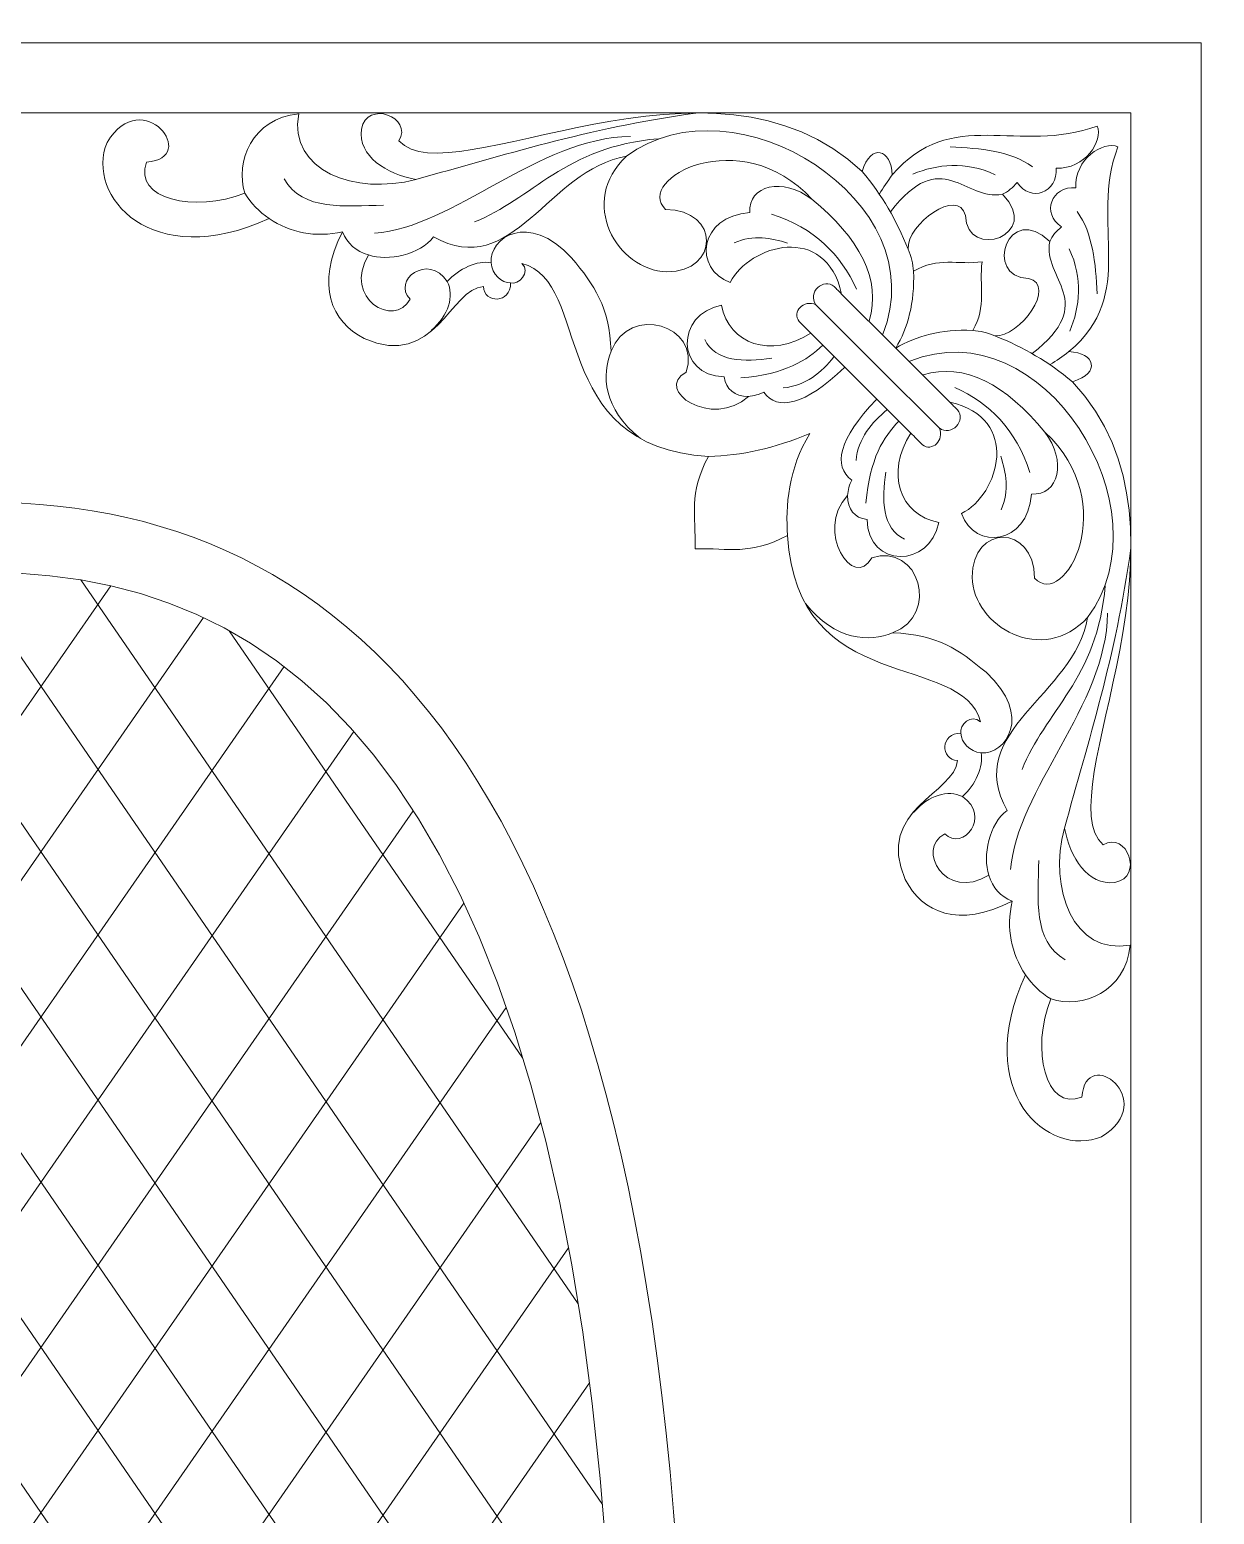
# Model space of a CAD drawing. Header units: centimetres. Extents: x -27.5 to -13.4, y -0.9 to 9.5.
# Drawn here: x -23.814 to -20.346, y 5.191 to 9.539 of the extents above; entities that cross this region are included whole.
import ezdxf

# ---------------------------------------------------------------- set-up
doc = ezdxf.new("R2010")
doc.units = ezdxf.units.CM
doc.header["$MEASUREMENT"] = 0
doc.layers.add('layer 1', color=7, linetype='Continuous')

msp = doc.modelspace()

# ---------------------------------------------------------------- linework, layer by layer
at = {"layer": 'layer 1', "color": 250, "lineweight": 9}
for points, knots in [([(-21.0257, 8.85881), (-21.03521, 8.78885), (-21.01074, 8.72924), (-21.05331, 8.65806), (-21.05331, 8.65806), (-21.03165, 8.65629), (-21.00995, 8.651), (-20.98825, 8.64217), (-20.98825, 8.64217), (-20.91589, 8.63737), (-20.8052, 8.79052), (-20.88993, 8.8099), (-20.88993, 8.8099), (-21.02411, 8.81354), (-20.94724, 9.03784), (-20.82772, 8.91835), (-20.82772, 8.91835), (-20.8203, 8.93458), (-20.80819, 8.94907), (-20.79301, 8.96175), (-20.79301, 8.96175), (-20.85306, 8.99938), (-20.82351, 9.08138), (-20.7511, 9.076), (-20.7511, 9.076), (-20.75589, 9.1597), (-20.67054, 9.21379), (-20.62816, 9.19602), (-20.62816, 9.19602), (-20.71285, 8.96694), (-20.56782, 8.7669), (-20.77131, 8.59588), (-20.77131, 8.59588), (-20.69577, 8.59289), (-20.67613, 8.53313), (-20.76123, 8.50769), (-20.76123, 8.50769), (-20.34584, 8.06873), (-20.83742, 7.3037), (-20.67155, 7.15125), (-20.67155, 7.15125), (-20.60174, 7.19373), (-20.55088, 7.05717), (-20.63685, 7.04135), (-20.63685, 7.04135), (-20.71733, 7.0314), (-20.76779, 7.11481), (-20.78436, 7.20041), (-20.78436, 7.20041), (-20.83219, 7.02351), (-20.75906, 6.82701), (-20.59201, 6.85769), (-20.59201, 6.85769), (-20.60545, 6.71982), (-20.73355, 6.67113), (-20.82484, 6.70007), (-20.82484, 6.70007), (-20.88312, 6.55334), (-20.84152, 6.37089), (-20.73372, 6.4123), (-20.73372, 6.4123), (-20.72237, 6.57085), (-20.50374, 6.4016), (-20.67588, 6.29661), (-20.67588, 6.29661), (-20.83223, 6.23202), (-21.05728, 6.42726), (-20.89858, 6.77092), (-20.89858, 6.77092), (-20.94065, 6.83418), (-20.95557, 6.9054), (-20.93776, 6.98628), (-20.93776, 6.98628), (-21.09512, 6.90576), (-21.20076, 6.95334), (-21.25064, 7.04989), (-21.25064, 7.04989), (-21.34107, 7.25725), (-21.1028, 7.30219), (-21.09818, 7.3986), (-21.09818, 7.3986), (-21.14789, 7.40048), (-21.14919, 7.47937), (-21.08755, 7.47815), (-21.08755, 7.47815), (-21.09418, 7.50117), (-21.05678, 7.53819), (-21.03053, 7.5113), (-21.03053, 7.5113), (-21.08287, 7.71848), (-21.56813, 7.58241), (-21.59538, 8.05756), (-21.59538, 8.05756), (-21.70687, 7.99842), (-21.76543, 8.02109), (-21.86624, 8.01827), (-21.86624, 8.01827), (-21.86343, 8.11908), (-21.8861, 8.17765), (-21.82696, 8.28913), (-21.82696, 8.28913), (-22.30211, 8.31637), (-22.16604, 8.80165), (-22.37321, 8.85395), (-22.37321, 8.85395), (-22.34633, 8.82774), (-22.38334, 8.79033), (-22.40637, 8.79696), (-22.40637, 8.79696), (-22.40514, 8.73533), (-22.48404, 8.73663), (-22.48591, 8.78633), (-22.48591, 8.78633), (-22.58233, 8.78172), (-22.62727, 8.54345), (-22.83463, 8.63387), (-22.83463, 8.63387), (-22.93118, 8.68375), (-22.97876, 8.7894), (-22.89823, 8.9468), (-22.89823, 8.9468), (-22.97911, 8.92895), (-23.05034, 8.94388), (-23.11359, 8.98593), (-23.11359, 8.98593), (-23.45725, 8.82724), (-23.65249, 9.05228), (-23.5879, 9.20864), (-23.5879, 9.20864), (-23.48292, 9.38078), (-23.31366, 9.16214), (-23.47221, 9.15079), (-23.47221, 9.15079), (-23.51362, 9.04298), (-23.33118, 9.00143), (-23.18445, 9.05968), (-23.18445, 9.05968), (-23.21339, 9.15097), (-23.16467, 9.27907), (-23.02684, 9.29251), (-23.02684, 9.29251), (-23.05751, 9.12545), (-22.86101, 9.05233), (-22.68411, 9.10015), (-22.68411, 9.10015), (-22.76971, 9.11673), (-22.85311, 9.16719), (-22.84316, 9.24767), (-22.84316, 9.24767), (-22.82734, 9.33359), (-22.69077, 9.28278), (-22.73327, 9.21297), (-22.73327, 9.21297), (-22.58078, 9.04709), (-21.81579, 9.53868), (-21.37683, 9.12329), (-21.37683, 9.12329), (-21.35138, 9.20839), (-21.29162, 9.18874), (-21.28863, 9.11316), (-21.28863, 9.11316), (-21.11761, 9.31669), (-20.91758, 9.17165), (-20.6885, 9.25636), (-20.6885, 9.25636), (-20.67072, 9.21397), (-20.72482, 9.12862), (-20.80852, 9.13342), (-20.80852, 9.13342), (-20.80314, 9.06105), (-20.88514, 9.03145), (-20.92277, 9.09151), (-20.92277, 9.09151), (-20.93546, 9.07633), (-20.94994, 9.06422), (-20.96617, 9.05679), (-20.96617, 9.05679), (-20.84668, 8.93728), (-21.07097, 8.86039), (-21.07461, 8.99459), (-21.07461, 8.99459), (-21.094, 9.07932), (-21.24715, 8.96863), (-21.24235, 8.89626), (-21.24235, 8.89626), (-21.23352, 8.87456), (-21.22823, 8.85286), (-21.22646, 8.8312), (-21.22646, 8.8312), (-21.15527, 8.87377), (-21.09566, 8.8493), (-21.0257, 8.85881)], [0, 0, 0, 0, 0.0204082, 0.0204082, 0.0204082, 0.0204082, 0.0408163, 0.0408163, 0.0408163, 0.0408163, 0.0612245, 0.0612245, 0.0612245, 0.0612245, 0.0816327, 0.0816327, 0.0816327, 0.0816327, 0.1020408, 0.1020408, 0.1020408, 0.1020408, 0.122449, 0.122449, 0.122449, 0.122449, 0.1428571, 0.1428571, 0.1428571, 0.1428571, 0.1632653, 0.1632653, 0.1632653, 0.1632653, 0.1836735, 0.1836735, 0.1836735, 0.1836735, 0.2040816, 0.2040816, 0.2040816, 0.2040816, 0.2244898, 0.2244898, 0.2244898, 0.2244898, 0.244898, 0.244898, 0.244898, 0.244898, 0.2653061, 0.2653061, 0.2653061, 0.2653061, 0.2857143, 0.2857143, 0.2857143, 0.2857143, 0.3061224, 0.3061224, 0.3061224, 0.3061224, 0.3265306, 0.3265306, 0.3265306, 0.3265306, 0.3469388, 0.3469388, 0.3469388, 0.3469388, 0.3673469, 0.3673469, 0.3673469, 0.3673469, 0.3877551, 0.3877551, 0.3877551, 0.3877551, 0.4081633, 0.4081633, 0.4081633, 0.4081633, 0.4285714, 0.4285714, 0.4285714, 0.4285714, 0.4489796, 0.4489796, 0.4489796, 0.4489796, 0.4693878, 0.4693878, 0.4693878, 0.4693878, 0.4897959, 0.4897959, 0.4897959, 0.4897959, 0.5102041, 0.5102041, 0.5102041, 0.5102041, 0.5306122, 0.5306122, 0.5306122, 0.5306122, 0.5510204, 0.5510204, 0.5510204, 0.5510204, 0.5714286, 0.5714286, 0.5714286, 0.5714286, 0.5918367, 0.5918367, 0.5918367, 0.5918367, 0.6122449, 0.6122449, 0.6122449, 0.6122449, 0.6326531, 0.6326531, 0.6326531, 0.6326531, 0.6530612, 0.6530612, 0.6530612, 0.6530612, 0.6734694, 0.6734694, 0.6734694, 0.6734694, 0.6938776, 0.6938776, 0.6938776, 0.6938776, 0.7142857, 0.7142857, 0.7142857, 0.7142857, 0.7346939, 0.7346939, 0.7346939, 0.7346939, 0.755102, 0.755102, 0.755102, 0.755102, 0.7755102, 0.7755102, 0.7755102, 0.7755102, 0.7959184, 0.7959184, 0.7959184, 0.7959184, 0.8163265, 0.8163265, 0.8163265, 0.8163265, 0.8367347, 0.8367347, 0.8367347, 0.8367347, 0.8571429, 0.8571429, 0.8571429, 0.8571429, 0.877551, 0.877551, 0.877551, 0.877551, 0.8979592, 0.8979592, 0.8979592, 0.8979592, 0.9183673, 0.9183673, 0.9183673, 0.9183673, 0.9387755, 0.9387755, 0.9387755, 0.9387755, 0.9591837, 0.9591837, 0.9591837, 0.9591837, 1, 1, 1, 1]), ([(-20.38452, 9.5), (-20.38452, 9.5), (-20.38452, -0.89957), (-20.38452, -0.89957), (-20.38452, -0.89957), (-20.38452, -0.89957), (-27.5, -0.89957), (-27.5, -0.89957), (-27.5, -0.89957), (-27.5, -0.89957), (-27.5, 9.5), (-27.5, 9.5), (-27.5, 9.5), (-27.5, 9.5), (-20.38452, 9.5), (-20.38452, 9.5)], [0, 0, 0, 0, 0.2, 0.2, 0.2, 0.2, 0.4, 0.4, 0.4, 0.4, 0.6, 0.6, 0.6, 0.6, 1, 1, 1, 1]), ([(-20.58977, 9.29474), (-20.58977, 9.29474), (-20.58977, -0.69431), (-20.58977, -0.69431), (-20.58977, -0.69431), (-20.58977, -0.69431), (-27.29473, -0.69431), (-27.29473, -0.69431), (-27.29473, -0.69431), (-27.29473, -0.69431), (-27.29473, 9.29474), (-27.29473, 9.29474), (-27.29473, 9.29474), (-27.29473, 9.29474), (-20.58977, 9.29474), (-20.58977, 9.29474)], [0, 0, 0, 0, 0.2, 0.2, 0.2, 0.2, 0.4, 0.4, 0.4, 0.4, 0.6, 0.6, 0.6, 0.6, 1, 1, 1, 1]), ([(-21.94888, 8.82987), (-22.09515, 8.83297), (-22.20983, 9.03664), (-22.06692, 9.16784), (-22.06692, 9.16784), (-22.2976, 9.12852), (-22.39869, 8.8009), (-22.63253, 8.93206), (-22.63253, 8.93206), (-22.67016, 8.87972), (-22.76644, 8.85957), (-22.82198, 8.87892), (-22.82198, 8.87892), (-22.90012, 8.75004), (-22.74506, 8.66415), (-22.70069, 8.74942), (-22.70069, 8.74942), (-22.75457, 8.80291), (-22.64836, 8.88667), (-22.59167, 8.80122), (-22.59167, 8.80122), (-22.55789, 8.83859), (-22.50369, 8.86443), (-22.46353, 8.85575), (-22.46353, 8.85575), (-22.46941, 8.92783), (-22.35556, 9.00908), (-22.22774, 8.87074), (-22.22774, 8.87074), (-22.1598, 8.78838), (-22.11782, 8.72954), (-22.11191, 8.59678), (-22.11191, 8.59678), (-22.05903, 8.73642), (-21.84721, 8.67402), (-21.89244, 8.53545), (-21.89244, 8.53545), (-21.98962, 8.48405), (-21.81596, 8.36788), (-21.70982, 8.46458), (-21.70982, 8.46458), (-21.75184, 8.46527), (-21.77502, 8.4848), (-21.78072, 8.52181), (-21.78072, 8.52181), (-21.92398, 8.52647), (-21.92341, 8.70585), (-21.78886, 8.73173), (-21.78886, 8.73173), (-21.76641, 8.61701), (-21.64509, 8.57566), (-21.52719, 8.64995), (-21.52719, 8.64995), (-21.53855, 8.6613), (-21.5499, 8.67265), (-21.56126, 8.684), (-21.56126, 8.684), (-21.58353, 8.71172), (-21.5481, 8.74989), (-21.5122, 8.73306), (-21.5122, 8.73306), (-21.53909, 8.76907), (-21.48899, 8.81362), (-21.4589, 8.78641), (-21.4589, 8.78641), (-21.45162, 8.77912), (-21.44434, 8.77184), (-21.43705, 8.76456), (-21.43705, 8.76456), (-21.48278, 8.97419), (-21.70766, 8.90891), (-21.76298, 8.79848), (-21.76298, 8.79848), (-21.87168, 8.83744), (-21.856, 8.99307), (-21.70575, 9.00295), (-21.70575, 9.00295), (-21.71144, 9.08361), (-21.60875, 9.10721), (-21.52445, 9.04245), (-21.52445, 9.04245), (-21.73289, 9.26929), (-22.0457, 9.10094), (-21.95242, 9.0125), (-21.95242, 9.0125), (-21.79189, 9.0108), (-21.79427, 8.82958), (-21.94888, 8.82987)], [0, 0, 0, 0, 0.0434783, 0.0434783, 0.0434783, 0.0434783, 0.0869565, 0.0869565, 0.0869565, 0.0869565, 0.1304348, 0.1304348, 0.1304348, 0.1304348, 0.173913, 0.173913, 0.173913, 0.173913, 0.2173913, 0.2173913, 0.2173913, 0.2173913, 0.2608696, 0.2608696, 0.2608696, 0.2608696, 0.3043478, 0.3043478, 0.3043478, 0.3043478, 0.3478261, 0.3478261, 0.3478261, 0.3478261, 0.3913043, 0.3913043, 0.3913043, 0.3913043, 0.4347826, 0.4347826, 0.4347826, 0.4347826, 0.4782609, 0.4782609, 0.4782609, 0.4782609, 0.5217391, 0.5217391, 0.5217391, 0.5217391, 0.5652174, 0.5652174, 0.5652174, 0.5652174, 0.6086957, 0.6086957, 0.6086957, 0.6086957, 0.6521739, 0.6521739, 0.6521739, 0.6521739, 0.6956522, 0.6956522, 0.6956522, 0.6956522, 0.7391304, 0.7391304, 0.7391304, 0.7391304, 0.7826087, 0.7826087, 0.7826087, 0.7826087, 0.826087, 0.826087, 0.826087, 0.826087, 0.8695652, 0.8695652, 0.8695652, 0.8695652, 0.9130435, 0.9130435, 0.9130435, 0.9130435, 1, 1, 1, 1]), ([(-21.70982, 8.46458), (-21.69602, 8.4657), (-21.67569, 8.47078), (-21.66466, 8.47746), (-21.66466, 8.47746), (-21.62537, 8.42112), (-21.5441, 8.4382), (-21.42901, 8.54917)], [0, 0, 0, 0, 0.3333333, 0.3333333, 0.3333333, 0.3333333, 1, 1, 1, 1]), ([(-21.05464, 7.93562), (-21.05154, 7.78937), (-20.84787, 7.67468), (-20.71668, 7.81759), (-20.71668, 7.81759), (-20.756, 7.58692), (-21.08362, 7.48583), (-20.95246, 7.25198), (-20.95246, 7.25198), (-21.0048, 7.21435), (-21.02495, 7.11808), (-21.0056, 7.06255), (-21.0056, 7.06255), (-21.13448, 6.98441), (-21.22037, 7.13946), (-21.13509, 7.18382), (-21.13509, 7.18382), (-21.0816, 7.12995), (-20.99788, 7.23616), (-21.0833, 7.29286), (-21.0833, 7.29286), (-21.04593, 7.32662), (-21.02008, 7.38083), (-21.02877, 7.42098), (-21.02877, 7.42098), (-20.95669, 7.4151), (-20.87544, 7.52897), (-21.01377, 7.65676), (-21.01377, 7.65676), (-21.09613, 7.72471), (-21.15498, 7.7667), (-21.28773, 7.77261), (-21.28773, 7.77261), (-21.14811, 7.82548), (-21.21049, 8.0373), (-21.34907, 7.99207), (-21.34907, 7.99207), (-21.40047, 7.8949), (-21.51663, 8.06855), (-21.41993, 8.1747), (-21.41993, 8.1747), (-21.41925, 8.13267), (-21.39972, 8.10949), (-21.36269, 8.1038), (-21.36269, 8.1038), (-21.35805, 7.96053), (-21.17867, 7.96111), (-21.15278, 8.09565), (-21.15278, 8.09565), (-21.26751, 8.11811), (-21.30884, 8.23943), (-21.23456, 8.35732), (-21.23456, 8.35732), (-21.22321, 8.34597), (-21.21186, 8.33462), (-21.20051, 8.32326), (-21.20051, 8.32326), (-21.17279, 8.30099), (-21.13462, 8.33642), (-21.15146, 8.37231), (-21.15146, 8.37231), (-21.11545, 8.34543), (-21.0709, 8.39553), (-21.09815, 8.42563), (-21.09815, 8.42563), (-21.10542, 8.4329), (-21.11267, 8.44018), (-21.11999, 8.44746), (-21.11999, 8.44746), (-20.91033, 8.40172), (-20.9756, 8.17685), (-21.08604, 8.12153), (-21.08604, 8.12153), (-21.04708, 8.01283), (-20.89145, 8.02851), (-20.88157, 8.17877), (-20.88157, 8.17877), (-20.80091, 8.17308), (-20.7773, 8.27576), (-20.84204, 8.36006), (-20.84204, 8.36006), (-20.61525, 8.15163), (-20.78357, 7.83882), (-20.87202, 7.9321), (-20.87202, 7.9321), (-20.87371, 8.09267), (-21.05493, 8.09025), (-21.05464, 7.93562)], [0, 0, 0, 0, 0.0434783, 0.0434783, 0.0434783, 0.0434783, 0.0869565, 0.0869565, 0.0869565, 0.0869565, 0.1304348, 0.1304348, 0.1304348, 0.1304348, 0.173913, 0.173913, 0.173913, 0.173913, 0.2173913, 0.2173913, 0.2173913, 0.2173913, 0.2608696, 0.2608696, 0.2608696, 0.2608696, 0.3043478, 0.3043478, 0.3043478, 0.3043478, 0.3478261, 0.3478261, 0.3478261, 0.3478261, 0.3913043, 0.3913043, 0.3913043, 0.3913043, 0.4347826, 0.4347826, 0.4347826, 0.4347826, 0.4782609, 0.4782609, 0.4782609, 0.4782609, 0.5217391, 0.5217391, 0.5217391, 0.5217391, 0.5652174, 0.5652174, 0.5652174, 0.5652174, 0.6086957, 0.6086957, 0.6086957, 0.6086957, 0.6521739, 0.6521739, 0.6521739, 0.6521739, 0.6956522, 0.6956522, 0.6956522, 0.6956522, 0.7391304, 0.7391304, 0.7391304, 0.7391304, 0.7826087, 0.7826087, 0.7826087, 0.7826087, 0.826087, 0.826087, 0.826087, 0.826087, 0.8695652, 0.8695652, 0.8695652, 0.8695652, 0.9130435, 0.9130435, 0.9130435, 0.9130435, 1, 1, 1, 1]), ([(-21.41993, 8.1747), (-21.41881, 8.1885), (-21.41374, 8.20883), (-21.40707, 8.21985), (-21.40707, 8.21985), (-21.4634, 8.25914), (-21.44631, 8.34042), (-21.33534, 8.4555)], [0, 0, 0, 0, 0.3333333, 0.3333333, 0.3333333, 0.3333333, 1, 1, 1, 1]), ([(-21.59538, 8.05756), (-21.60155, 8.14164), (-21.59351, 8.2533), (-21.52989, 8.35628), (-21.52989, 8.35628), (-21.63539, 8.31205), (-21.72882, 8.2914), (-21.82696, 8.28913)], [0, 0, 0, 0, 0.3333333, 0.3333333, 0.3333333, 0.3333333, 1, 1, 1, 1]), ([(-23.94228, 0.4461), (-25.07237, 0.4461), (-26.01884, 1.34294), (-25.99411, 4.30021), (-25.99411, 4.30021), (-25.96939, 7.2575), (-25.07237, 8.15433), (-23.94228, 8.15433), (-23.94228, 8.15433), (-22.81213, 8.15433), (-21.91511, 7.2575), (-21.89039, 4.30021), (-21.89039, 4.30021), (-21.86567, 1.34294), (-22.81213, 0.4461), (-23.94228, 0.4461)], [0, 0, 0, 0, 0.2, 0.2, 0.2, 0.2, 0.4, 0.4, 0.4, 0.4, 0.6, 0.6, 0.6, 0.6, 1, 1, 1, 1]), ([(-23.94228, 0.6514), (-23.94228, 0.6514), (-24.03706, 0.65381), (-24.03706, 0.65381), (-24.03706, 0.65381), (-24.03706, 0.65381), (-24.13016, 0.66105), (-24.13016, 0.66105), (-24.13016, 0.66105), (-24.13016, 0.66105), (-24.22131, 0.67331), (-24.22131, 0.67331), (-24.22131, 0.67331), (-24.22131, 0.67331), (-24.31051, 0.69068), (-24.31051, 0.69068), (-24.31051, 0.69068), (-24.31051, 0.69068), (-24.39773, 0.71329), (-24.39773, 0.71329), (-24.39773, 0.71329), (-24.39773, 0.71329), (-24.48291, 0.74125), (-24.48291, 0.74125), (-24.48291, 0.74125), (-24.48291, 0.74125), (-24.56613, 0.77477), (-24.56613, 0.77477), (-24.56613, 0.77477), (-24.56613, 0.77477), (-24.64732, 0.81413), (-24.64732, 0.81413), (-24.64732, 0.81413), (-24.64732, 0.81413), (-24.72666, 0.85947), (-24.72666, 0.85947), (-24.72666, 0.85947), (-24.72666, 0.85947), (-24.80407, 0.91115), (-24.80407, 0.91115), (-24.80407, 0.91115), (-24.80407, 0.91115), (-24.87965, 0.96947), (-24.87965, 0.96947), (-24.87965, 0.96947), (-24.87965, 0.96947), (-24.95332, 1.03481), (-24.95332, 1.03481), (-24.95332, 1.03481), (-24.95332, 1.03481), (-25.02509, 1.10754), (-25.02509, 1.10754), (-25.02509, 1.10754), (-25.02509, 1.10754), (-25.09479, 1.18807), (-25.09479, 1.18807), (-25.09479, 1.18807), (-25.09479, 1.18807), (-25.16237, 1.27669), (-25.16237, 1.27669), (-25.16237, 1.27669), (-25.16237, 1.27669), (-25.22764, 1.37379), (-25.22764, 1.37379), (-25.22764, 1.37379), (-25.22764, 1.37379), (-25.29039, 1.47976), (-25.29039, 1.47976), (-25.29039, 1.47976), (-25.29039, 1.47976), (-25.35048, 1.59484), (-25.35048, 1.59484), (-25.35048, 1.59484), (-25.35048, 1.59484), (-25.4076, 1.71932), (-25.4076, 1.71932), (-25.4076, 1.71932), (-25.4076, 1.71932), (-25.46163, 1.85352), (-25.46163, 1.85352), (-25.46163, 1.85352), (-25.46163, 1.85352), (-25.51227, 1.99765), (-25.51227, 1.99765), (-25.51227, 1.99765), (-25.51227, 1.99765), (-25.55931, 2.15194), (-25.55931, 2.15194), (-25.55931, 2.15194), (-25.55931, 2.15194), (-25.60256, 2.31658), (-25.60256, 2.31658), (-25.60256, 2.31658), (-25.60256, 2.31658), (-25.6418, 2.49182), (-25.6418, 2.49182), (-25.6418, 2.49182), (-25.6418, 2.49182), (-25.67688, 2.67787), (-25.67688, 2.67787), (-25.67688, 2.67787), (-25.67688, 2.67787), (-25.70751, 2.87491), (-25.70751, 2.87491), (-25.70751, 2.87491), (-25.70751, 2.87491), (-25.73357, 3.08312), (-25.73357, 3.08312), (-25.73357, 3.08312), (-25.73357, 3.08312), (-25.75487, 3.3027), (-25.75487, 3.3027), (-25.75487, 3.3027), (-25.75487, 3.3027), (-25.77119, 3.53383), (-25.77119, 3.53383), (-25.77119, 3.53383), (-25.77119, 3.53383), (-25.78244, 3.77672), (-25.78244, 3.77672), (-25.78244, 3.77672), (-25.78244, 3.77672), (-25.78839, 4.03154), (-25.78839, 4.03154), (-25.78839, 4.03154), (-25.78839, 4.03154), (-25.78886, 4.29857), (-25.78886, 4.29857), (-25.78886, 4.29857), (-25.78886, 4.29857), (-25.7841, 4.56572), (-25.7841, 4.56572), (-25.7841, 4.56572), (-25.7841, 4.56572), (-25.7744, 4.82086), (-25.7744, 4.82086), (-25.7744, 4.82086), (-25.7744, 4.82086), (-25.75996, 5.06408), (-25.75996, 5.06408), (-25.75996, 5.06408), (-25.75996, 5.06408), (-25.74085, 5.29554), (-25.74085, 5.29554), (-25.74085, 5.29554), (-25.74085, 5.29554), (-25.71727, 5.51544), (-25.71727, 5.51544), (-25.71727, 5.51544), (-25.71727, 5.51544), (-25.68938, 5.72397), (-25.68938, 5.72397), (-25.68938, 5.72397), (-25.68938, 5.72397), (-25.65727, 5.92134), (-25.65727, 5.92134), (-25.65727, 5.92134), (-25.65727, 5.92134), (-25.62115, 6.10771), (-25.62115, 6.10771), (-25.62115, 6.10771), (-25.62115, 6.10771), (-25.58115, 6.28331), (-25.58115, 6.28331), (-25.58115, 6.28331), (-25.58115, 6.28331), (-25.53746, 6.44828), (-25.53746, 6.44828), (-25.53746, 6.44828), (-25.53746, 6.44828), (-25.49025, 6.6029), (-25.49025, 6.6029), (-25.49025, 6.6029), (-25.49025, 6.6029), (-25.43975, 6.74732), (-25.43975, 6.74732), (-25.43975, 6.74732), (-25.43975, 6.74732), (-25.38609, 6.88179), (-25.38609, 6.88179), (-25.38609, 6.88179), (-25.38609, 6.88179), (-25.3295, 7.00654), (-25.3295, 7.00654), (-25.3295, 7.00654), (-25.3295, 7.00654), (-25.27017, 7.12184), (-25.27017, 7.12184), (-25.27017, 7.12184), (-25.27017, 7.12184), (-25.20829, 7.22794), (-25.20829, 7.22794), (-25.20829, 7.22794), (-25.20829, 7.22794), (-25.14406, 7.32514), (-25.14406, 7.32514), (-25.14406, 7.32514), (-25.14406, 7.32514), (-25.07767, 7.41381), (-25.07767, 7.41381), (-25.07767, 7.41381), (-25.07767, 7.41381), (-25.00926, 7.49429), (-25.00926, 7.49429), (-25.00926, 7.49429), (-25.00926, 7.49429), (-24.93891, 7.56692), (-24.93891, 7.56692), (-24.93891, 7.56692), (-24.93891, 7.56692), (-24.86672, 7.63216), (-24.86672, 7.63216), (-24.86672, 7.63216), (-24.86672, 7.63216), (-24.79272, 7.69033), (-24.79272, 7.69033), (-24.79272, 7.69033), (-24.79272, 7.69033), (-24.71693, 7.7418), (-24.71693, 7.7418), (-24.71693, 7.7418), (-24.71693, 7.7418), (-24.63922, 7.78695), (-24.63922, 7.78695), (-24.63922, 7.78695), (-24.63922, 7.78695), (-24.55957, 7.8261), (-24.55957, 7.8261), (-24.55957, 7.8261), (-24.55957, 7.8261), (-24.47786, 7.8595), (-24.47786, 7.8595), (-24.47786, 7.8595), (-24.47786, 7.8595), (-24.39406, 7.88733), (-24.39406, 7.88733), (-24.39406, 7.88733), (-24.39406, 7.88733), (-24.3081, 7.90986), (-24.3081, 7.90986), (-24.3081, 7.90986), (-24.3081, 7.90986), (-24.2199, 7.92716), (-24.2199, 7.92716), (-24.2199, 7.92716), (-24.2199, 7.92716), (-24.12947, 7.93938), (-24.12947, 7.93938), (-24.12947, 7.93938), (-24.12947, 7.93938), (-24.03688, 7.94662), (-24.03688, 7.94662), (-24.03688, 7.94662), (-24.03688, 7.94662), (-23.94228, 7.94904), (-23.94228, 7.94904), (-23.94228, 7.94904), (-23.94228, 7.94904), (-23.84763, 7.94662), (-23.84763, 7.94662), (-23.84763, 7.94662), (-23.84763, 7.94662), (-23.75503, 7.93938), (-23.75503, 7.93938), (-23.75503, 7.93938), (-23.75503, 7.93938), (-23.66464, 7.92716), (-23.66464, 7.92716), (-23.66464, 7.92716), (-23.66464, 7.92716), (-23.5764, 7.90986), (-23.5764, 7.90986), (-23.5764, 7.90986), (-23.5764, 7.90986), (-23.49045, 7.88733), (-23.49045, 7.88733), (-23.49045, 7.88733), (-23.49045, 7.88733), (-23.40665, 7.8595), (-23.40665, 7.8595), (-23.40665, 7.8595), (-23.40665, 7.8595), (-23.32497, 7.8261), (-23.32497, 7.8261), (-23.32497, 7.8261), (-23.32497, 7.8261), (-23.24533, 7.78695), (-23.24533, 7.78695), (-23.24533, 7.78695), (-23.24533, 7.78695), (-23.16762, 7.7418), (-23.16762, 7.7418), (-23.16762, 7.7418), (-23.16762, 7.7418), (-23.09178, 7.69033), (-23.09178, 7.69033), (-23.09178, 7.69033), (-23.09178, 7.69033), (-23.01779, 7.63216), (-23.01779, 7.63216), (-23.01779, 7.63216), (-23.01779, 7.63216), (-22.94559, 7.56692), (-22.94559, 7.56692), (-22.94559, 7.56692), (-22.94559, 7.56692), (-22.87525, 7.49429), (-22.87525, 7.49429), (-22.87525, 7.49429), (-22.87525, 7.49429), (-22.80683, 7.41381), (-22.80683, 7.41381), (-22.80683, 7.41381), (-22.80683, 7.41381), (-22.74045, 7.32514), (-22.74045, 7.32514), (-22.74045, 7.32514), (-22.74045, 7.32514), (-22.67622, 7.22794), (-22.67622, 7.22794), (-22.67622, 7.22794), (-22.67622, 7.22794), (-22.61437, 7.12184), (-22.61437, 7.12184), (-22.61437, 7.12184), (-22.61437, 7.12184), (-22.55501, 7.00654), (-22.55501, 7.00654), (-22.55501, 7.00654), (-22.55501, 7.00654), (-22.49842, 6.88179), (-22.49842, 6.88179), (-22.49842, 6.88179), (-22.49842, 6.88179), (-22.44475, 6.74732), (-22.44475, 6.74732), (-22.44475, 6.74732), (-22.44475, 6.74732), (-22.39426, 6.6029), (-22.39426, 6.6029), (-22.39426, 6.6029), (-22.39426, 6.6029), (-22.34704, 6.44828), (-22.34704, 6.44828), (-22.34704, 6.44828), (-22.34704, 6.44828), (-22.30336, 6.28331), (-22.30336, 6.28331), (-22.30336, 6.28331), (-22.30336, 6.28331), (-22.26335, 6.10771), (-22.26335, 6.10771), (-22.26335, 6.10771), (-22.26335, 6.10771), (-22.22724, 5.92131), (-22.22724, 5.92131), (-22.22724, 5.92131), (-22.22724, 5.92131), (-22.19512, 5.72397), (-22.19512, 5.72397), (-22.19512, 5.72397), (-22.19512, 5.72397), (-22.16723, 5.51544), (-22.16723, 5.51544), (-22.16723, 5.51544), (-22.16723, 5.51544), (-22.14366, 5.29554), (-22.14366, 5.29554), (-22.14366, 5.29554), (-22.14366, 5.29554), (-22.12456, 5.06408), (-22.12456, 5.06408), (-22.12456, 5.06408), (-22.12456, 5.06408), (-22.1101, 4.82086), (-22.1101, 4.82086), (-22.1101, 4.82086), (-22.1101, 4.82086), (-22.10041, 4.56572), (-22.10041, 4.56572), (-22.10041, 4.56572), (-22.10041, 4.56572), (-22.09565, 4.29857), (-22.09565, 4.29857), (-22.09565, 4.29857), (-22.09565, 4.29857), (-22.09615, 4.03154), (-22.09615, 4.03154), (-22.09615, 4.03154), (-22.09615, 4.03154), (-22.10211, 3.77672), (-22.10211, 3.77672), (-22.10211, 3.77672), (-22.10211, 3.77672), (-22.11331, 3.53383), (-22.11331, 3.53383), (-22.11331, 3.53383), (-22.11331, 3.53383), (-22.12967, 3.3027), (-22.12967, 3.3027), (-22.12967, 3.3027), (-22.12967, 3.3027), (-22.15094, 3.08312), (-22.15094, 3.08312), (-22.15094, 3.08312), (-22.15094, 3.08312), (-22.177, 2.87491), (-22.177, 2.87491), (-22.177, 2.87491), (-22.177, 2.87491), (-22.20767, 2.67787), (-22.20767, 2.67787), (-22.20767, 2.67787), (-22.20767, 2.67787), (-22.2427, 2.49182), (-22.2427, 2.49182), (-22.2427, 2.49182), (-22.2427, 2.49182), (-22.28196, 2.31658), (-22.28196, 2.31658), (-22.28196, 2.31658), (-22.28196, 2.31658), (-22.32521, 2.15194), (-22.32521, 2.15194), (-22.32521, 2.15194), (-22.32521, 2.15194), (-22.37223, 1.99765), (-22.37223, 1.99765), (-22.37223, 1.99765), (-22.37223, 1.99765), (-22.42291, 1.85352), (-22.42291, 1.85352), (-22.42291, 1.85352), (-22.42291, 1.85352), (-22.4769, 1.71932), (-22.4769, 1.71932), (-22.4769, 1.71932), (-22.4769, 1.71932), (-22.53403, 1.59484), (-22.53403, 1.59484), (-22.53403, 1.59484), (-22.53403, 1.59484), (-22.59412, 1.47976), (-22.59412, 1.47976), (-22.59412, 1.47976), (-22.59412, 1.47976), (-22.65687, 1.37379), (-22.65687, 1.37379), (-22.65687, 1.37379), (-22.65687, 1.37379), (-22.72214, 1.27669), (-22.72214, 1.27669), (-22.72214, 1.27669), (-22.72214, 1.27669), (-22.78971, 1.18807), (-22.78971, 1.18807), (-22.78971, 1.18807), (-22.78971, 1.18807), (-22.85945, 1.10754), (-22.85945, 1.10754), (-22.85945, 1.10754), (-22.85945, 1.10754), (-22.93118, 1.03481), (-22.93118, 1.03481), (-22.93118, 1.03481), (-22.93118, 1.03481), (-23.00485, 0.96947), (-23.00485, 0.96947), (-23.00485, 0.96947), (-23.00485, 0.96947), (-23.08043, 0.91115), (-23.08043, 0.91115), (-23.08043, 0.91115), (-23.08043, 0.91115), (-23.15785, 0.85947), (-23.15785, 0.85947), (-23.15785, 0.85947), (-23.15785, 0.85947), (-23.23718, 0.81413), (-23.23718, 0.81413), (-23.23718, 0.81413), (-23.23718, 0.81413), (-23.31841, 0.77477), (-23.31841, 0.77477), (-23.31841, 0.77477), (-23.31841, 0.77477), (-23.40161, 0.74125), (-23.40161, 0.74125), (-23.40161, 0.74125), (-23.40161, 0.74125), (-23.48677, 0.71329), (-23.48677, 0.71329), (-23.48677, 0.71329), (-23.48677, 0.71329), (-23.574, 0.69068), (-23.574, 0.69068), (-23.574, 0.69068), (-23.574, 0.69068), (-23.6632, 0.67331), (-23.6632, 0.67331), (-23.6632, 0.67331), (-23.6632, 0.67331), (-23.75438, 0.66105), (-23.75438, 0.66105), (-23.75438, 0.66105), (-23.75438, 0.66105), (-23.84745, 0.65381), (-23.84745, 0.65381), (-23.84745, 0.65381), (-23.84745, 0.65381), (-23.94228, 0.6514), (-23.94228, 0.6514)], [0, 0, 0, 0, 0.0077519, 0.0077519, 0.0077519, 0.0077519, 0.0155039, 0.0155039, 0.0155039, 0.0155039, 0.0232558, 0.0232558, 0.0232558, 0.0232558, 0.0310078, 0.0310078, 0.0310078, 0.0310078, 0.0387597, 0.0387597, 0.0387597, 0.0387597, 0.0465116, 0.0465116, 0.0465116, 0.0465116, 0.0542636, 0.0542636, 0.0542636, 0.0542636, 0.0620155, 0.0620155, 0.0620155, 0.0620155, 0.0697674, 0.0697674, 0.0697674, 0.0697674, 0.0775194, 0.0775194, 0.0775194, 0.0775194, 0.0852713, 0.0852713, 0.0852713, 0.0852713, 0.0930233, 0.0930233, 0.0930233, 0.0930233, 0.1007752, 0.1007752, 0.1007752, 0.1007752, 0.1085271, 0.1085271, 0.1085271, 0.1085271, 0.1162791, 0.1162791, 0.1162791, 0.1162791, 0.124031, 0.124031, 0.124031, 0.124031, 0.1317829, 0.1317829, 0.1317829, 0.1317829, 0.1395349, 0.1395349, 0.1395349, 0.1395349, 0.1472868, 0.1472868, 0.1472868, 0.1472868, 0.1550388, 0.1550388, 0.1550388, 0.1550388, 0.1627907, 0.1627907, 0.1627907, 0.1627907, 0.1705426, 0.1705426, 0.1705426, 0.1705426, 0.1782946, 0.1782946, 0.1782946, 0.1782946, 0.1860465, 0.1860465, 0.1860465, 0.1860465, 0.1937984, 0.1937984, 0.1937984, 0.1937984, 0.2015504, 0.2015504, 0.2015504, 0.2015504, 0.2093023, 0.2093023, 0.2093023, 0.2093023, 0.2170543, 0.2170543, 0.2170543, 0.2170543, 0.2248062, 0.2248062, 0.2248062, 0.2248062, 0.2325581, 0.2325581, 0.2325581, 0.2325581, 0.2403101, 0.2403101, 0.2403101, 0.2403101, 0.248062, 0.248062, 0.248062, 0.248062, 0.255814, 0.255814, 0.255814, 0.255814, 0.2635659, 0.2635659, 0.2635659, 0.2635659, 0.2713178, 0.2713178, 0.2713178, 0.2713178, 0.2790698, 0.2790698, 0.2790698, 0.2790698, 0.2868217, 0.2868217, 0.2868217, 0.2868217, 0.2945736, 0.2945736, 0.2945736, 0.2945736, 0.3023256, 0.3023256, 0.3023256, 0.3023256, 0.3100775, 0.3100775, 0.3100775, 0.3100775, 0.3178295, 0.3178295, 0.3178295, 0.3178295, 0.3255814, 0.3255814, 0.3255814, 0.3255814, 0.3333333, 0.3333333, 0.3333333, 0.3333333, 0.3410853, 0.3410853, 0.3410853, 0.3410853, 0.3488372, 0.3488372, 0.3488372, 0.3488372, 0.3565891, 0.3565891, 0.3565891, 0.3565891, 0.3643411, 0.3643411, 0.3643411, 0.3643411, 0.372093, 0.372093, 0.372093, 0.372093, 0.379845, 0.379845, 0.379845, 0.379845, 0.3875969, 0.3875969, 0.3875969, 0.3875969, 0.3953488, 0.3953488, 0.3953488, 0.3953488, 0.4031008, 0.4031008, 0.4031008, 0.4031008, 0.4108527, 0.4108527, 0.4108527, 0.4108527, 0.4186047, 0.4186047, 0.4186047, 0.4186047, 0.4263566, 0.4263566, 0.4263566, 0.4263566, 0.4341085, 0.4341085, 0.4341085, 0.4341085, 0.4418605, 0.4418605, 0.4418605, 0.4418605, 0.4496124, 0.4496124, 0.4496124, 0.4496124, 0.4573643, 0.4573643, 0.4573643, 0.4573643, 0.4651163, 0.4651163, 0.4651163, 0.4651163, 0.4728682, 0.4728682, 0.4728682, 0.4728682, 0.4806202, 0.4806202, 0.4806202, 0.4806202, 0.4883721, 0.4883721, 0.4883721, 0.4883721, 0.496124, 0.496124, 0.496124, 0.496124, 0.503876, 0.503876, 0.503876, 0.503876, 0.5116279, 0.5116279, 0.5116279, 0.5116279, 0.5193798, 0.5193798, 0.5193798, 0.5193798, 0.5271318, 0.5271318, 0.5271318, 0.5271318, 0.5348837, 0.5348837, 0.5348837, 0.5348837, 0.5426357, 0.5426357, 0.5426357, 0.5426357, 0.5503876, 0.5503876, 0.5503876, 0.5503876, 0.5581395, 0.5581395, 0.5581395, 0.5581395, 0.5658915, 0.5658915, 0.5658915, 0.5658915, 0.5736434, 0.5736434, 0.5736434, 0.5736434, 0.5813953, 0.5813953, 0.5813953, 0.5813953, 0.5891473, 0.5891473, 0.5891473, 0.5891473, 0.5968992, 0.5968992, 0.5968992, 0.5968992, 0.6046512, 0.6046512, 0.6046512, 0.6046512, 0.6124031, 0.6124031, 0.6124031, 0.6124031, 0.620155, 0.620155, 0.620155, 0.620155, 0.627907, 0.627907, 0.627907, 0.627907, 0.6356589, 0.6356589, 0.6356589, 0.6356589, 0.6434109, 0.6434109, 0.6434109, 0.6434109, 0.6511628, 0.6511628, 0.6511628, 0.6511628, 0.6589147, 0.6589147, 0.6589147, 0.6589147, 0.6666667, 0.6666667, 0.6666667, 0.6666667, 0.6744186, 0.6744186, 0.6744186, 0.6744186, 0.6821705, 0.6821705, 0.6821705, 0.6821705, 0.6899225, 0.6899225, 0.6899225, 0.6899225, 0.6976744, 0.6976744, 0.6976744, 0.6976744, 0.7054264, 0.7054264, 0.7054264, 0.7054264, 0.7131783, 0.7131783, 0.7131783, 0.7131783, 0.7209302, 0.7209302, 0.7209302, 0.7209302, 0.7286822, 0.7286822, 0.7286822, 0.7286822, 0.7364341, 0.7364341, 0.7364341, 0.7364341, 0.744186, 0.744186, 0.744186, 0.744186, 0.751938, 0.751938, 0.751938, 0.751938, 0.7596899, 0.7596899, 0.7596899, 0.7596899, 0.7674419, 0.7674419, 0.7674419, 0.7674419, 0.7751938, 0.7751938, 0.7751938, 0.7751938, 0.7829457, 0.7829457, 0.7829457, 0.7829457, 0.7906977, 0.7906977, 0.7906977, 0.7906977, 0.7984496, 0.7984496, 0.7984496, 0.7984496, 0.8062016, 0.8062016, 0.8062016, 0.8062016, 0.8139535, 0.8139535, 0.8139535, 0.8139535, 0.8217054, 0.8217054, 0.8217054, 0.8217054, 0.8294574, 0.8294574, 0.8294574, 0.8294574, 0.8372093, 0.8372093, 0.8372093, 0.8372093, 0.8449612, 0.8449612, 0.8449612, 0.8449612, 0.8527132, 0.8527132, 0.8527132, 0.8527132, 0.8604651, 0.8604651, 0.8604651, 0.8604651, 0.8682171, 0.8682171, 0.8682171, 0.8682171, 0.875969, 0.875969, 0.875969, 0.875969, 0.8837209, 0.8837209, 0.8837209, 0.8837209, 0.8914729, 0.8914729, 0.8914729, 0.8914729, 0.8992248, 0.8992248, 0.8992248, 0.8992248, 0.9069767, 0.9069767, 0.9069767, 0.9069767, 0.9147287, 0.9147287, 0.9147287, 0.9147287, 0.9224806, 0.9224806, 0.9224806, 0.9224806, 0.9302326, 0.9302326, 0.9302326, 0.9302326, 0.9379845, 0.9379845, 0.9379845, 0.9379845, 0.9457364, 0.9457364, 0.9457364, 0.9457364, 0.9534884, 0.9534884, 0.9534884, 0.9534884, 0.9612403, 0.9612403, 0.9612403, 0.9612403, 0.9689922, 0.9689922, 0.9689922, 0.9689922, 0.9767442, 0.9767442, 0.9767442, 0.9767442, 0.9844961, 0.9844961, 0.9844961, 0.9844961, 1, 1, 1, 1])]:
    msp.add_open_spline(points, degree=3, knots=knots, dxfattribs=at)
for points in [[(-22.06692, 9.16784), (-21.74975, 9.40579), (-21.15841, 9.03629), (-21.31682, 8.64717)], [(-22.68411, 9.10015), (-22.42655, 9.17018), (-22.18828, 9.24897), (-21.86412, 9.29446)], [(-22.80485, 8.94232), (-22.57245, 8.95984), (-22.32603, 9.22262), (-22.05507, 9.22612)], [(-22.5123, 8.97563), (-22.34531, 9.04101), (-22.24487, 9.19749), (-21.97451, 9.21913)], [(-20.96617, 9.05679), (-21.07541, 9.0352), (-21.14356, 9.20125), (-21.29397, 9.00547)], [(-20.87851, 9.13731), (-20.94226, 9.18258), (-21.02887, 9.19188), (-21.11953, 9.19524)], [(-21.2288, 9.11583), (-21.15719, 9.14481), (-21.07436, 9.15476), (-20.98782, 9.11396)], [(-23.0694, 9.10174), (-23.01429, 9.00634), (-22.89189, 9.0231), (-22.77858, 9.02468)], [(-21.24235, 8.89626), (-21.27623, 8.98097), (-21.31901, 9.05405), (-21.37683, 9.12329)], [(-21.28863, 9.11316), (-21.30315, 9.0949), (-21.31527, 9.07658), (-21.32629, 9.05827)], [(-23.11359, 8.98593), (-23.1425, 9.00522), (-23.1661, 9.0298), (-23.18445, 9.05968)], [(-21.52445, 9.04245), (-21.3854, 8.92952), (-21.31909, 8.80569), (-21.35685, 8.6862)], [(-20.74721, 9.00601), (-20.70194, 8.94225), (-20.69264, 8.85564), (-20.68928, 8.76499)], [(-21.64282, 8.99811), (-21.51559, 8.95887), (-21.43997, 8.87994), (-21.39326, 8.77876)], [(-22.82198, 8.87892), (-22.85942, 8.88952), (-22.88451, 8.91248), (-22.89823, 8.9468)], [(-21.75188, 8.91457), (-21.69385, 8.9394), (-21.64393, 8.92892), (-21.59521, 8.91338)], [(-20.82772, 8.91835), (-20.84932, 8.80911), (-20.68327, 8.74092), (-20.87905, 8.59055)], [(-20.76869, 8.65572), (-20.73971, 8.72733), (-20.72976, 8.81015), (-20.77056, 8.89669)], [(-22.40637, 8.79696), (-22.4334, 8.79693), (-22.46047, 8.82305), (-22.46353, 8.85575)], [(-21.22646, 8.8312), (-21.22314, 8.73865), (-21.24292, 8.66567), (-21.2785, 8.60601)], [(-22.59167, 8.80122), (-22.57115, 8.7584), (-22.58716, 8.70278), (-22.63852, 8.65774)], [(-21.43705, 8.76456), (-21.43705, 8.76456), (-21.2785, 8.60601), (-21.2785, 8.60601)], [(-21.5122, 8.73306), (-21.5122, 8.73306), (-21.33191, 8.55278), (-21.33191, 8.55278)], [(-20.71668, 7.81759), (-20.47873, 8.13476), (-20.84823, 8.7261), (-21.23734, 8.5677)], [(-21.05331, 8.65806), (-21.14587, 8.66138), (-21.21885, 8.64158), (-21.2785, 8.60601)], [(-21.83781, 8.63135), (-21.80728, 8.56601), (-21.72179, 8.56449), (-21.64163, 8.57682)], [(-21.73216, 8.51876), (-21.60104, 8.53007), (-21.53927, 8.56968), (-21.49191, 8.61509)], [(-21.52719, 8.64995), (-21.52719, 8.64995), (-21.38094, 8.50368), (-21.38094, 8.50368)], [(-20.98825, 8.64217), (-20.90355, 8.60828), (-20.83046, 8.5655), (-20.76123, 8.50769)], [(-22.11191, 8.59678), (-22.13984, 8.52864), (-22.1366, 8.42898), (-22.02606, 8.34171)], [(-21.60796, 8.48974), (-21.54288, 8.49504), (-21.49508, 8.53627), (-21.4594, 8.58028)], [(-21.11999, 8.44746), (-21.11999, 8.44746), (-21.2785, 8.60601), (-21.2785, 8.60601)], [(-20.84204, 8.36006), (-20.95499, 8.49911), (-21.07883, 8.56543), (-21.1983, 8.52765)], [(-20.77131, 8.59588), (-20.78963, 8.58136), (-20.80794, 8.56922), (-20.82625, 8.55822)], [(-21.15146, 8.37231), (-21.15146, 8.37231), (-21.33173, 8.55259), (-21.33173, 8.55259)], [(-21.23456, 8.35732), (-21.23456, 8.35732), (-21.38082, 8.50358), (-21.38082, 8.50358)], [(-20.8864, 8.2417), (-20.92565, 8.36892), (-21.00458, 8.44454), (-21.10575, 8.49126)], [(-21.39478, 8.27655), (-21.38947, 8.34164), (-21.34824, 8.38944), (-21.30423, 8.42512)], [(-21.36573, 8.15235), (-21.35441, 8.28347), (-21.31484, 8.34525), (-21.26942, 8.39261)], [(-20.96994, 8.1326), (-20.94512, 8.19066), (-20.95557, 8.24058), (-20.97113, 8.28931)], [(-21.25317, 8.04671), (-21.31851, 8.07724), (-21.32003, 8.16273), (-21.30769, 8.24289)], [(-20.78436, 7.20041), (-20.71434, 7.45796), (-20.63555, 7.69624), (-20.59006, 8.02037)], [(-24.01053, 7.94764), (-24.01053, 7.94764), (-22.13735, 5.2196), (-22.13735, 5.2196)], [(-23.66449, 7.92749), (-23.66449, 7.92749), (-22.20861, 5.80716), (-22.20861, 5.80716)], [(-25.7775, 4.73898), (-25.7775, 4.73898), (-23.57677, 7.91025), (-23.57677, 7.91025)], [(-24.31563, 7.90819), (-24.31563, 7.90819), (-22.1051, 4.68881), (-22.1051, 4.68881)], [(-20.90889, 7.37222), (-20.84351, 7.5392), (-20.68698, 7.63965), (-20.66539, 7.91)], [(-21.28773, 7.77261), (-21.35589, 7.74467), (-21.45554, 7.74792), (-21.5428, 7.85846)], [(-20.9422, 7.07967), (-20.92467, 7.31207), (-20.66189, 7.55848), (-20.6584, 7.82945)], [(-25.78875, 4.239), (-25.78875, 4.239), (-23.30577, 7.81701), (-23.30577, 7.81701)], [(-24.58357, 7.81463), (-24.58357, 7.81463), (-22.09583, 4.19153), (-22.09583, 4.19153)], [(-23.2299, 7.77834), (-23.2299, 7.77834), (-22.3712, 6.52772), (-22.3712, 6.52772)], [(-25.78186, 3.76511), (-25.78186, 3.76511), (-23.06972, 7.67331), (-23.06972, 7.67331)], [(-24.81734, 7.6713), (-24.81734, 7.6713), (-22.1047, 3.72064), (-22.1047, 3.72064)], [(-25.75595, 3.31866), (-25.75595, 3.31866), (-22.86576, 7.48344), (-22.86576, 7.48344)], [(-25.01976, 7.48229), (-25.01976, 7.48229), (-22.13219, 3.27689), (-22.13219, 3.27689)], [(-21.08755, 7.47815), (-21.08759, 7.45111), (-21.06145, 7.42405), (-21.02877, 7.42098)], [(-21.0833, 7.29286), (-21.12612, 7.31336), (-21.18173, 7.29736), (-21.22678, 7.246)], [(-25.71061, 2.90021), (-25.71061, 2.90021), (-22.69129, 7.25108), (-22.69129, 7.25108)], [(-25.19318, 7.25111), (-25.19318, 7.25111), (-22.17913, 2.8615), (-22.17913, 2.8615)], [(-20.78278, 6.81512), (-20.87815, 6.87022), (-20.86142, 6.99262), (-20.85983, 7.10594)], [(-21.0056, 7.06255), (-20.995, 7.0251), (-20.97203, 7.00001), (-20.93776, 6.98628)], [(-25.64526, 2.5106), (-25.64526, 2.5106), (-22.54315, 6.98073), (-22.54315, 6.98073)], [(-25.34071, 6.98217), (-25.34071, 6.98217), (-22.24638, 2.47568), (-22.24638, 2.47568)], [(-20.89858, 6.77092), (-20.8793, 6.74202), (-20.85472, 6.71842), (-20.82484, 6.70007)], [(-25.55898, 2.15115), (-25.55898, 2.15115), (-22.41941, 6.67523), (-22.41941, 6.67523)], [(-25.46408, 6.67809), (-25.46408, 6.67809), (-22.33483, 2.12066), (-22.33483, 2.12066)], [(-25.56565, 6.34221), (-25.56565, 6.34221), (-22.4454, 1.7979), (-22.4454, 1.7979)], [(-25.44984, 1.82461), (-25.44984, 1.82461), (-22.31775, 6.33799), (-22.31775, 6.33799)], [(-25.64667, 5.97638), (-25.64667, 5.97638), (-22.57908, 1.50884), (-22.57908, 1.50884)], [(-25.31735, 1.53173), (-25.31735, 1.53173), (-22.23679, 5.97086), (-22.23679, 5.97086)], [(-25.70837, 5.58243), (-25.70837, 5.58243), (-22.73793, 1.25633), (-22.73793, 1.25633)], [(-25.16028, 1.27427), (-25.16028, 1.27427), (-22.17523, 5.57573), (-22.17523, 5.57573)]]:
    msp.add_open_spline(points, degree=3, dxfattribs=at)

doc.saveas('drawing.dxf')
